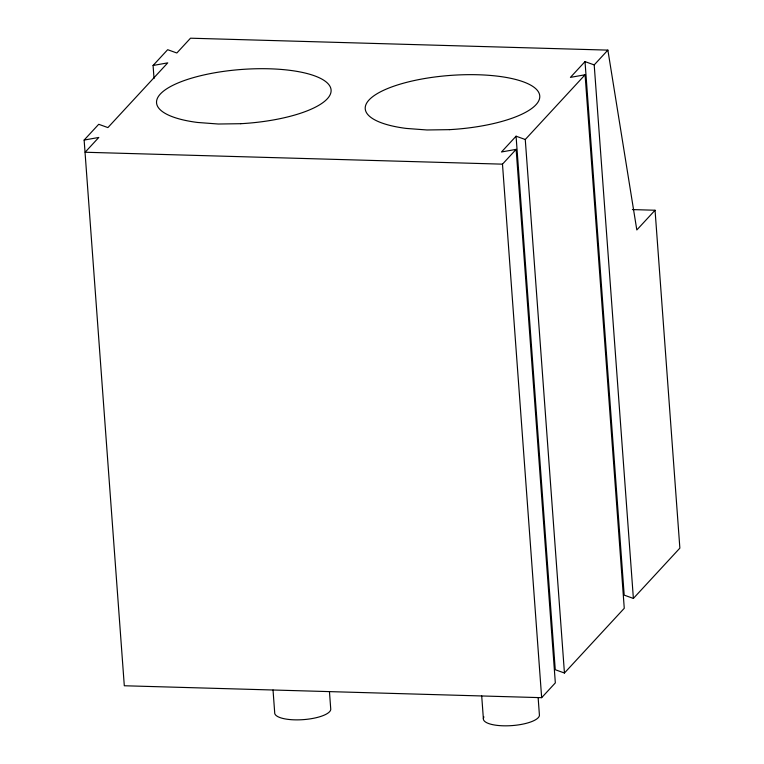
<?xml version="1.0" encoding="UTF-8"?>
<svg xmlns="http://www.w3.org/2000/svg" width="764" height="764" viewBox="0 0 764 764"><rect width="100%" height="100%" fill="white"/><g stroke="black" fill="none" stroke-linecap="round" stroke-linejoin="round"><path stroke-width="1.15" d="M516.072 136.202L555.256 669.722L564.443 673.017L525.269 139.506L516.072 136.202L501.49 151.979L516.149 149.362L555.332 682.882L541.657 697.675L124.303 685.757L84.135 140.07L98.718 124.284L107.905 127.588L167.736 62.858L153.077 65.475L154.032 78.549M153.077 65.475L167.66 49.698L176.847 52.993L190.513 38.2L607.877 50.118L636.823 229.954L655.054 210.234L632.391 209.584M585.014 61.607L624.188 595.127L633.385 598.432L594.201 64.911L585.014 61.607L570.431 77.384L585.09 74.767L624.264 608.287L564.443 673.017M541.657 697.675L502.483 164.155L516.149 149.362M525.269 139.506L585.09 74.767M594.201 64.911L607.877 50.118M633.385 598.432L679.864 548.132L655.054 210.234M84.135 140.07L98.795 137.453L85.119 152.246L502.483 164.155M538.133 697.58L539.441 715.371A28.125 8.691 -4.2 0 1 507.974 725.8A28.125 8.691 -4.2 0 1 483.956 716.928M481.702 695.956L483.364 718.485M329.456 691.63L330.764 709.412A28.125 8.691 -4.2 0 1 301.742 719.736A28.125 8.691 -4.2 0 1 274.687 712.525L273.025 689.997M240.775 123.701L218.294 124.016L197.561 122.46A87.497 27.036 -4.2 0 1 190.074 78.616A87.497 27.036 -4.2 0 1 326.83 82.522A87.497 27.036 -4.2 0 1 240.775 123.701M449.452 129.651L426.971 129.975L406.238 128.419A87.497 27.036 -4.2 0 1 398.76 84.575A87.497 27.036 -4.2 0 1 535.507 88.481A87.497 27.036 -4.2 0 1 449.452 129.651"/></g></svg>
